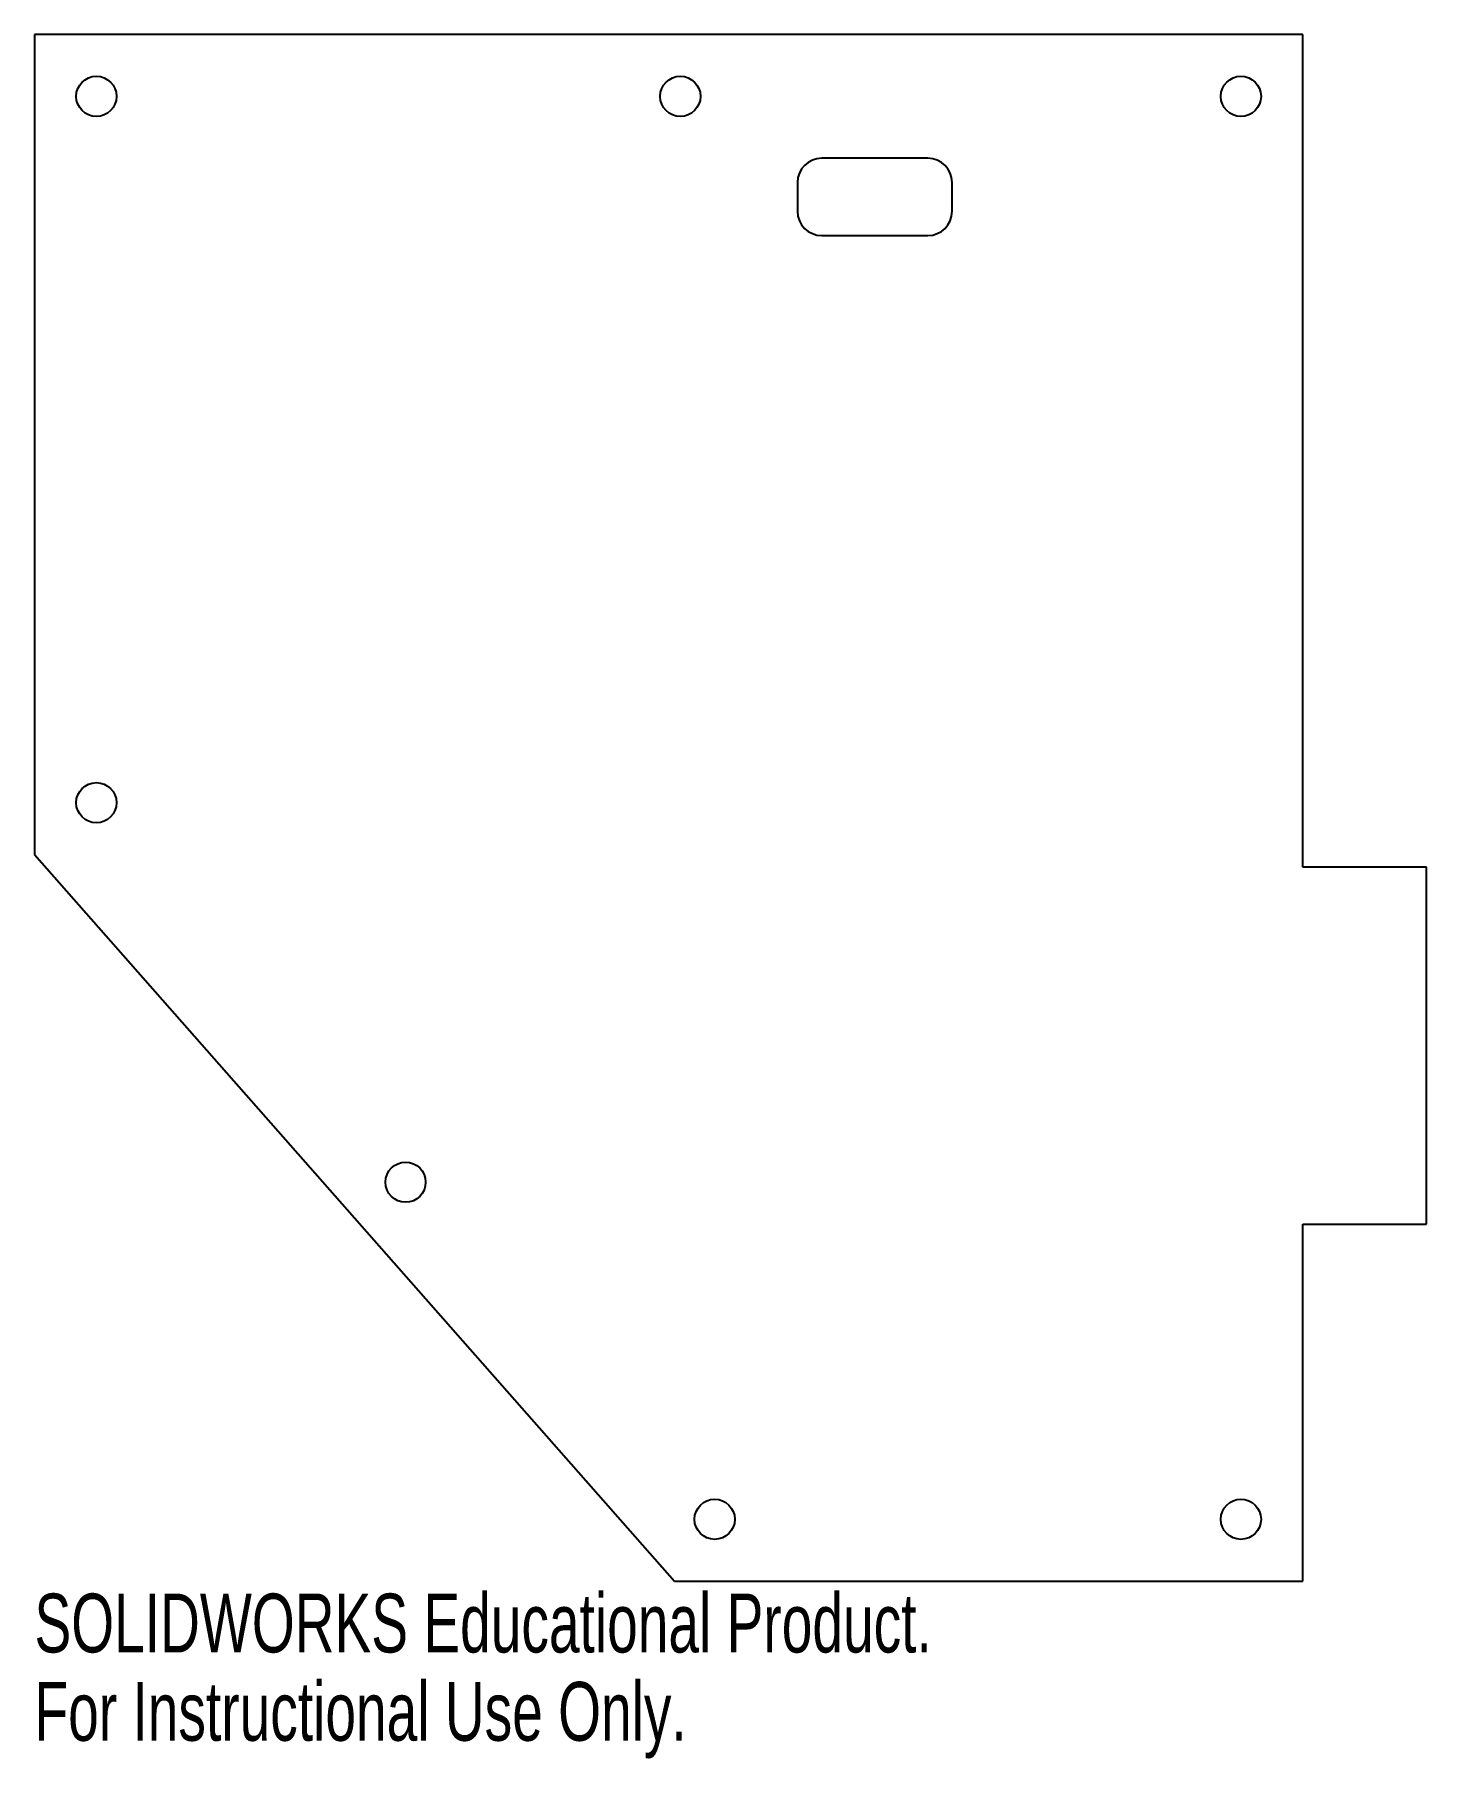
# Model space of a CAD drawing. Header units: millimetres. Extents: x 0 to 114, y -142 to 0.
import ezdxf

# ---------------------------------------------------------------- set-up
doc = ezdxf.new("R2010")
doc.units = ezdxf.units.MM
doc.styles.add('SLDTEXTSTYLE0', font='TXT', dxfattribs={"width": 0.7})

msp = doc.modelspace()

# ---------------------------------------------------------------- linework, layer by layer
at = {"color": 7, "linetype": 'Continuous', "lineweight": 25}
for p, q in [((0, 0), (0, -67.34)), ((104.14, 0), (0, 0)), ((104.14, -68.38), (104.14, 0)), ((73.35, -10.16), (64.65, -10.16)), ((62.65, -12.16), (62.65, -14.51)), ((75.35, -14.51), (75.35, -12.16)), ((64.65, -16.51), (73.35, -16.51)), ((0, -67.34), (52.56, -127)), ((114.3, -68.38), (104.14, -68.38)), ((114.3, -97.68), (114.3, -68.38)), ((104.14, -127), (104.14, -97.68)), ((104.14, -97.68), (114.3, -97.68)), ((52.56, -127), (104.14, -127))]:
    msp.add_line(p, q, dxfattribs=at)
for centre in [(5.08, -5.08), (53.03, -5.08), (99.06, -5.08), (5.08, -63.08), (30.47, -94.24), (55.85, -121.92), (99.06, -121.92)]:
    msp.add_circle(centre, 1.65, dxfattribs=at)
for centre, start, end in [((64.65, -12.16), 90, 180), ((73.35, -12.16), 0, 90), ((64.65, -14.51), 180, 270), ((73.35, -14.51), 270, 0)]:
    msp.add_arc(centre, 2, start, end, dxfattribs=at)

# ---------------------------------------------------------------- texts
at = {"color": 7, "linetype": 'Continuous', "char_height": 4.8336, "attachment_point": 1, "style": 'SLDTEXTSTYLE0'}
for s, insert in [('SOLIDWORKS Educational Product.', (0, -128.02)), ('For Instructional Use Only.', (0, -135.27))]:
    msp.add_mtext(s, dxfattribs=dict(at, insert=insert))

doc.saveas('drawing.dxf')
